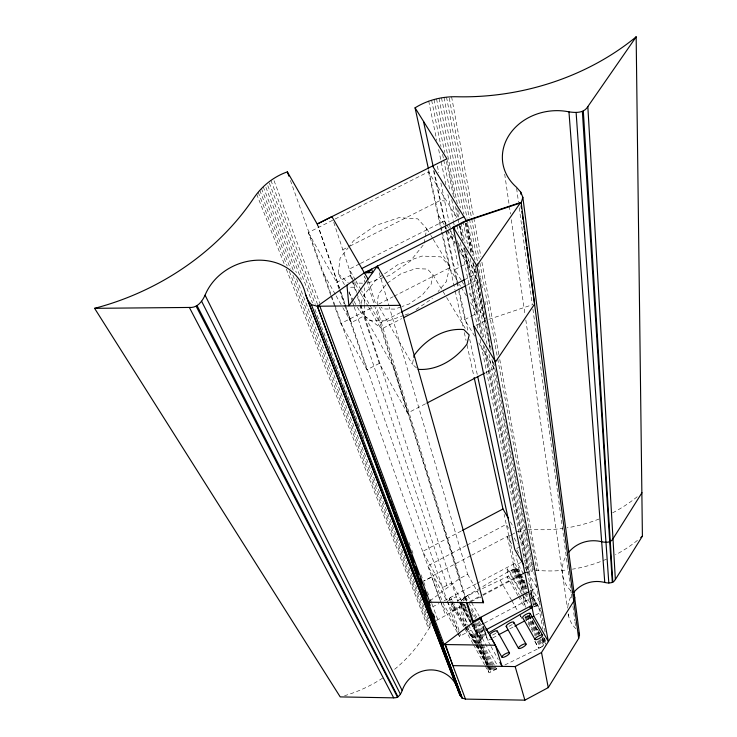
<?xml version="1.0" encoding="UTF-8"?>
<svg xmlns="http://www.w3.org/2000/svg" width="737" height="737" viewBox="0 0 737 737"><rect width="100%" height="100%" fill="white"/><g stroke="black" fill="none" stroke-linecap="round" stroke-linejoin="round"><path stroke-width="0.55" stroke-dasharray="3.69 2.76" d="M364.345 304.621L364.29 315.749L465.637 625.584M364.345 303.506L364.364 287.798M482.394 646.091C478.433 640.877 481.998 637.026 486.227 634.354L477.465 618.555M344.428 284.611L338.219 273.796L340.061 258.392L348.196 247.752M403.904 315.381L388.767 320.816L370.02 320.715L360.227 312.12L361.305 304.584M361.452 303.506L362.374 297.039L376.303 279.452L383.636 274.413M424.07 243.109L425.111 237.572M425.313 236.466L426.769 228.71L417.796 218.871L398.957 217.645L375.317 225.623L353.622 240.658L348.877 246.867M416.543 367.92L412.398 364.327L413.595 358.256M387.266 283.146L400.891 273.796L415.631 268.637L427.377 269.06L432.978 274.855L431.081 284.344L422.347 294.966L409.118 303.985L401.96 306.546M433.227 239.313L449.671 266.297L446.438 281.497L438.045 291.622M541.953 639.292L544.726 644.166L545.352 643.254L542.579 638.371M296.523 278.743L431.237 625.427L427.101 631.231A132.448 122.462 -29.6 0 1 394.535 669.362M385.921 284.823L378.551 294.054L377.077 303.487L412.398 364.327M423.149 245.117L410.233 261.22L389.532 275.426L385.239 276.928M448.372 239.746L451.845 235.508L449.284 223.247M461.215 600.554L467.663 595.385L509.322 571.037L515.412 568.752L517.356 569.508L522.367 592.889M436.405 620.471L465.001 604.939M534.915 641.42L538.839 648.348L543.666 645.216L540.341 639.366M429.984 600.885L459.077 578.886L467.645 574.28L389.247 306.896M384.557 273.777L398.312 264.334L422.117 256.052L440.91 256.872L449.671 266.297M416.037 309.558L432.453 298.374M485.139 665.787L488.99 672.789L498.663 667.998M491.763 638.454L487.765 640.591L490.51 645.548M492.767 637.92L497.77 635.257M509.783 628.854L513.79 626.717M525.803 620.314L531.81 617.118M535.688 615.045L541.327 612.042L530.511 593.156M342.825 307.633L351.42 322.603L364.29 315.749L381.784 328.545L466.807 601.668M459.05 630.227L452.371 610.78L464.513 604.34M469.57 601.659L481.712 595.21M482.726 594.676L525.214 572.133M524.302 594.381L520.267 575.265L523.104 573.755M524.053 573.257L528.788 570.742L484.31 346.381M471.054 601.714L482.145 595.809M483.15 595.275L523.353 573.893M530.824 590.687L536.711 587.564L534.555 576.288M457.834 633.415L459.473 636.399L483.242 623.742M484.246 623.207L530.483 598.591M531.193 598.223L533.92 596.767L528.788 570.742L525.37 564.809M482.965 626.321L484.421 630.651L477.051 634.557L487.286 667.335M533.551 604.469L539.3 601.41L528.576 582.737M461.298 531.018L422.679 551.442L442.596 587.656L446.981 600.36M466.051 545.656L427.838 565.905L446.852 600.729M467.055 545.122L506.273 524.339L504.145 514.472M516.766 548.439L523.685 544.781L518.507 535.836M444.171 600.766L475.881 583.98M476.894 583.437L514.794 563.372L506.273 524.339L508.521 528.245M448.326 600.895L456.175 596.73L458.377 600.719M520.755 562.534L517.862 564.063L520.267 575.265M524.615 560.488L526.54 559.466L522.607 552.639M521.796 594.243L506.66 567.683L508.585 576.021L481.491 589.066M470.685 555.735L433.061 575.597L442.357 601.733L458.727 631.646M471.708 555.201L507.296 536.416L512.427 545.325M440.21 600.471L431.707 576.822L423.425 581.189L431.799 577.016L335.04 305.606M510.686 535.173L508.852 536.14L511.137 540.092M511.598 534.684L515.264 532.759M360.024 304.768L379.288 363.424L407.524 413.116L425.839 403.618M485.867 372.507L494.002 368.288L492.519 360.457M474.683 336.136L464.725 319.582L470.86 316.413M471.883 315.887L476.996 313.253L463.978 247.328M476.093 325.33L485.628 320.429L467.811 291.097M379.288 363.424L366.925 369.725L340.844 323.525L373.613 306.739M378.735 304.114L393.07 296.771M394.092 296.246L449.386 267.918L441.601 232.155M400.292 312.635L380.089 322.917L361.572 290.802M407.524 413.116L381.241 329.126L401.665 318.651M467.018 285.164L477.226 279.931L459.971 251.741M330.775 295.371L308.296 232.579L428.464 171.804L457.474 218.557M342.806 249.723L348.942 246.619M349.964 246.103L439.971 200.584L444.641 200.952M359.444 263.975L349.218 269.162L352.277 278.715M360.467 263.459L444.337 220.925L433.513 170.468M460.689 266.545L467.765 262.962L464.844 248.406M464.356 279.793L476.581 273.593L485.416 319.314M338.919 288.821L336.68 282.345L350.388 275.445L359.527 291.345M437.667 619.329L432.951 606.615L438.966 603.603M504.891 664.949L545.942 644.875M467.58 626.358L469.985 633.728L470.943 634.502L475.816 633.829L484.209 630.006M457.631 600.517L480.46 589.563M475.991 644.645L490.123 670.007L493.449 669.961L498.728 667.971M533.441 606.919L536.72 605.971L538.627 606.634L542.92 629.076M404.991 314.994L410.398 313.05M400.937 306.914L394.802 309.098L383.074 308.96L380.826 306.905M368.049 282.944L384.161 277.305M488.898 319.333L532.446 304.731M525.37 572.824L532.611 571.101L491.754 358.477M517.088 531.792L526.329 529.737M527.849 529.571L533.966 529.488A138.584 125.631 -8 0 0 562.838 528.438M535.458 570.751L541.188 570.687A130.108 119.394 -7.5 0 0 567.923 569.812M350.572 287.227L354.985 287.209L356.708 292.497M352.618 282.934L362.558 283.201M338.219 273.796L348.205 282.815M447.599 230.211L455.309 242.74M459.455 249.475L467.765 262.962L482.523 337.362M438.708 215.757L445.231 226.36M446.125 223.845L444.337 220.925L445.056 224.251M446.723 224.822L448.511 227.742M449.109 228.71L454.471 237.471M458.046 243.311L476.084 272.791M446.29 229.382L445.093 227.438L445.572 229.686M446.88 230.349L455.208 243.956M426.769 228.71L430.297 234.495M430.878 235.453L432.647 238.346M449.386 267.918L460.551 286.242M461.132 287.209L466.42 295.887M470.528 302.64L476.996 313.253M461.288 280.364L454.775 269.622L458.672 267.568L451.845 235.508M461.887 281.341L463.656 284.261M432.978 274.855L446.042 296.532M446.631 297.518L466.226 330.029M478.783 342.954L494.002 368.288M510.446 521.916L513.901 527.876M365.81 279.019L364.345 276.476L364.354 282.133M514.159 538.001L517.531 543.851M516.83 549.977L519.106 553.929M524.91 567.057L536.711 587.564L537.107 589.692M523.5 573.893L517.862 564.063L515.974 555.09M360.098 292.34L368.104 306.26M368.675 307.255L381.241 329.126M514.794 563.372L524.919 581.051M529.986 589.886L533.92 596.767M516.941 568.955L526.31 585.141M530.391 592.428L538.627 606.634M516.545 568.807L526.071 585.436M348.942 292.469L353.456 300.327M354.018 301.313L356.837 306.224M357.408 307.209L360.227 312.12M355.391 279.977L349.218 269.162L333.281 220.879M355.953 280.963L361.01 289.816M516.029 568.734L526.126 586.357M530.612 594.188L537.337 605.934M507.296 536.416L513.367 564.118L526.31 586.716M530.806 594.575L532.501 597.523L527.241 571.064M515.412 568.752L527.185 589.314M531.672 597.154L536.72 605.971M514.693 568.853L527.038 590.411M531.524 598.251L536.011 606.09M513.901 569.038L526.798 591.581M532.409 601.383L535.219 606.284M513.044 569.296L527.628 594.796M532.676 603.631L534.353 606.569M512.132 569.637L525.03 592.207M525.592 593.184L528.963 599.07M511.202 570.051L524.099 592.622M524.652 593.598L529.7 602.433M509.322 571.037L522.201 593.617M522.763 594.602L528.926 605.399M522.358 595.229L525.721 601.134L524.532 595.505M508.585 576.021L519.263 594.768M519.825 595.754L526.006 606.606M543.427 637.201L546.237 642.139M542.718 637.662L545.491 642.544L544.634 638.058M529.24 614.934L533.127 621.77M537.577 629.582L539.797 633.488M517.862 595.514L507.185 576.758L508.364 581.852M518.424 596.5L524.597 607.362M529.092 615.257L539.76 634.013M542.008 637.956L545.38 643.88M529 615.386L539.548 633.931M542.321 638.804L545.104 643.687M528.632 615.874L539.18 634.41M527.609 615.423L538.701 634.926M541.474 639.799L544.247 644.682M308.296 232.579L336.68 282.345M527.038 615.966L537.568 634.493M526.384 616.519L536.904 635.045M539.677 639.919L542.994 645.769M525.094 616.095L536.168 635.598M538.931 640.471L542.257 646.321M524.845 617.615L535.366 636.142M538.13 641.015L541.446 646.865M537.282 641.54L540.599 647.39M519.493 614.207L521.151 617.136M534.97 641.512L538.839 648.348M500.165 580.111L511.377 599.89M511.939 600.876L517.54 610.761M520.35 615.708L522.588 619.67M323.838 274.201L335.565 294.846M336.127 295.832L342.263 306.647M467.645 574.28L480.81 597.808M467.663 595.385L470.952 601.309M471.496 602.295L479.179 616.123M465.416 596.823L468.152 601.761M468.704 602.746L476.913 617.56M464.384 597.569L466.576 601.521M470.952 609.425L475.881 618.315M478.064 622.268L485.186 635.11M491.063 646.542L498.203 659.431M463.435 598.333L464.531 600.305M471.643 613.147L474.923 619.071M477.106 623.023L484.218 635.865M462.587 599.089L463.674 601.06M475.697 622.783L483.352 636.611M464.568 604.764L467.295 609.702M474.941 623.53L482.588 637.348M479.105 632.475L497.088 665.014M461.482 600.673L451.643 582.866L442.596 587.656L345.22 305.09M463.665 604.635L468.041 612.548M461.758 601.539L467.765 612.392M473.762 623.253L481.943 638.058M461.804 603.207L469.985 618.002M473.255 623.926L481.427 638.721M460.358 601.871L470.703 620.609M472.878 624.552L481.049 639.347M460.128 602.461L471.017 622.175M471.56 623.161L480.81 639.909M476.885 633.442L494.315 665.023M494.859 666.008L496.489 668.966M480.764 640.849L460.118 603.437L467.24 625.308M458.921 601.714L470.464 622.618M471.007 623.613L477.051 634.557L472.961 621.448M475.816 633.829L481.261 643.705M481.805 644.691L493.246 665.419M493.79 666.405L495.421 669.371M474.803 634.142L480.248 644.018M480.791 645.013L491.68 664.765M492.224 665.751L494.407 669.703M473.845 634.382L490.731 665.014M491.275 666.008L493.449 669.961M465.185 618.988L467.903 623.926M468.446 624.921L478.792 643.687M479.336 644.672L485.324 655.543M472.979 634.539L489.856 665.189M490.4 666.184L492.583 670.136M472.196 634.612L477.097 643.521M477.64 644.507L489.082 665.281M489.626 666.276L491.8 670.228M471.514 634.603L476.415 643.512M476.959 644.497L488.401 665.29M488.944 666.276L491.128 670.237M450.547 597.394L452.196 600.379M452.739 601.374L465.885 625.262M466.429 626.257L469.174 631.231M470.943 634.502L487.839 665.216M488.382 666.202L490.566 670.163M470.492 634.327L475.945 644.239M476.498 645.234L487.406 665.05M487.949 666.045L490.123 670.007M469.985 633.728L475.448 643.659M465.111 626.008L452.444 603.004L454.913 610.31M465.655 627.012L475.015 644.018M475.568 645.013L486.577 665.023M487.12 666.027L490.427 672.024M450.261 600.24L449.174 598.26L450.722 602.838M450.804 601.235L464.457 626.045M465.001 627.03L467.737 631.996L465.987 626.653M473.043 643.779L451.035 603.75L453.513 611.037M473.587 644.774L484.587 664.792M447.405 601.733L452.371 610.78M459.271 632.641L460.911 635.635M457.29 632.42L440.975 602.599L431.707 576.822M256.642 194.135L284.593 264.795M286.288 269.079L428.621 628.818M258.18 192.237L287.218 266.057M289.319 271.4L429.45 627.657M259.793 190.386L290.378 268.609M292.893 275.039L430.316 626.524M261.488 188.58L293.602 271.225M263.247 186.839L296.375 272.626M265.9 187.29L301.332 279.655M267.789 185.66L312.47 302.898M314.929 309.347L321.083 325.478M321.489 326.555L328.462 344.842M328.868 345.92L335.832 364.207M336.247 365.276L343.212 383.562M343.626 384.64L350.591 402.927M351.005 403.996L355.105 414.756M355.51 415.834L357.97 422.283M358.385 423.36L359.61 426.585M361.25 430.887L362.484 434.111M362.89 435.189L364.124 438.414M269.327 183.006L315.298 304.418M423.821 582.248L425.009 585.427M427.396 591.783L428.584 594.962M430.168 599.199L431.357 602.378M431.762 603.437L432.951 606.615M270.94 180.418L317.868 305.229M274.053 180.676L319.83 303.414M408.971 542.432L410.168 545.666M411.78 549.968L412.978 553.201M421.011 574.731L422.218 577.965M441.352 603.658L445.517 615.275M331.162 296.458L340.844 323.525M290.433 180.482L331.18 294.772M331.558 295.859L334.653 304.519M447.341 601.41L457.999 632.153M458.368 633.212L459.473 636.399M317.196 224.03L339.619 288.876M339.987 289.954L344.842 304.003M339.296 289.899L344.151 303.92M344.52 304.998L366.925 369.725M317.49 224.131L339.49 287.974M340.982 292.303L351.42 322.603M484.421 630.651L487.765 640.591L484.771 630.448M349.145 291.714L352.415 301.544M352.774 302.631L353.861 305.91M354.23 306.997L447.635 587.536M350.388 275.445L351.816 279.784M352.175 280.871L356.1 292.819M357.528 297.168L359.665 303.681M357.058 293.556L360.504 304.123M360.844 305.182L364.29 315.749L393.973 367.652L466.226 601.936M353.631 282.962L354.985 287.209M366.786 280.714L381.784 328.545M487.627 668.422L488.99 672.789M482.717 647.141L488.972 667.317M460.035 578.388L376.57 307.108M368.491 280.825L376.229 306.012M483.463 626.054L484.439 629.352M379.242 272.736L388.924 305.791M428.612 169.667L442.154 231.482M442.403 232.606L454.959 289.908M455.208 291.032L463.333 328.103M464.31 332.599L466.042 340.457M467.018 344.953L473.919 376.414M428.464 171.804L440.385 226.563M440.625 227.687L441.362 231.04M434.121 170.929L446.41 228.286M445.286 225.356L457.189 280.861M457.428 281.985L458.635 287.605M458.875 288.729L467.792 330.314M469.718 339.306L477.429 375.271M523.325 597.348L525.472 607.371M513.376 564.118L516.278 577.651M445.811 230.81L456.59 281.377M456.829 282.501L457.778 286.988M458.736 291.483L464.725 319.582M437.373 166.046L438.782 172.799M440.892 182.933L449.054 222.132M428.685 100.987L436.792 140.463M438.644 149.482L446.042 185.567M447.893 194.596L453.218 220.529M453.448 221.662L454.149 225.043M457.382 240.833L458.082 244.214M458.313 245.338L459.004 248.728M459.234 249.852L459.934 253.233M431.633 100.25L440.993 146.525M442.596 154.42L443.508 158.934M443.738 160.067L450.132 191.666M451.726 199.561L455.613 218.751M456.977 225.522L458.35 232.293M460.404 242.445L477.991 329.347M480.045 339.499L527.038 572.419M466.42 222.952L472.97 255.592M474.997 265.716L476.351 272.469L475.079 265.753M446.889 158.796L454.738 197.995M456.765 208.083L458.561 217.037M460.349 226.001L463.269 240.566M434.075 99.541L444.66 152.476M446.456 161.486L453.67 197.534M455.466 206.544L457.723 217.802M457.944 218.935L458.847 223.44M459.068 224.564L461.777 238.079M463.803 248.212L481.141 334.939M483.168 345.082L528.411 572.013M436.534 98.905L457.244 203.716M458.58 210.478L459.685 216.116M461.021 222.878L465.038 243.164M466.595 251.05L484.181 340.079M485.959 349.098L529.802 571.654M459.787 226.093L462.652 240.621M439.012 98.353L460.367 207.723M463.002 221.257L468.29 248.323M470.27 258.466L486.991 344.17M488.972 354.313L531.202 571.35M441.509 97.874L463.914 214.071M465.655 223.099L471.523 253.556M473.265 262.584L490.234 350.572M465.194 223.468L471.072 253.841M472.813 262.842L483.205 316.486M485.628 320.429L491.662 351.991M493.606 362.134L522.266 512.04M522.478 513.173L525.932 531.202M526.144 532.335L528.733 545.859M528.945 546.983L531.534 560.507M531.746 561.64L532.4 565.021M532.611 566.145L534.334 575.164M539.3 601.41L540.718 608.845M444.024 97.487L467.018 218.244M467.23 219.368L474.969 260.004M466.972 223.191L473.163 255.675M477.226 279.931L490.602 350.388M446.539 97.173L469.257 217.977M469.469 219.101L477.539 262.003M477.751 263.137L480.294 276.679M480.515 277.812L482.846 290.231M484.964 301.516L485.609 304.906M541.327 612.042L542.994 620.886M543.206 621.991L545.076 631.95M449.275 98.076L471.505 217.784M471.717 218.907L479.05 258.438M479.888 262.952L497.503 357.813M497.715 358.947L536.895 570.659M537.301 590.761L538.894 599.282M451.597 96.796L473.605 216.844M473.808 217.977L480.874 256.485M481.906 262.142L498.931 355.013M499.769 359.545L538.323 570.613M504.698 174.135L509.156 204.895M509.322 206.038L510.474 214.006M511.294 219.709L525.149 315.399M525.813 319.95L567.416 608.117M568.218 613.801L568.54 616.077M516.628 188.359L518.47 202.039M519.244 207.742L532.307 304.639M532.925 309.199L571.184 593.009M571.332 594.123L572.059 599.706M572.944 606.404L574.851 620.913M574.998 622.028L575.726 627.611M512.16 624.46A4.321 1.281 -29.5 0 1 508.364 626.478M528.567 615.708A4.311 1.281 -29.7 0 1 524.781 617.726M495.715 633.221A4.33 1.281 -29.3 0 1 491.911 635.248M575.873 628.725A29.259 27.877 -0.6 0 1 568.098 614.041M567.812 606.781A29.259 27.877 -0.6 0 1 571.322 595.92M637.45 540.359A130.108 119.394 -7.5 0 1 615.496 554.823M606.514 559.143A130.108 119.394 -7.5 0 1 602.415 560.866M600.342 561.677A130.108 119.394 -7.5 0 1 572.354 569.176M382.632 678.086A132.448 122.462 -29.6 0 1 344.584 695.7M570.889 590.77A31.24 29.498 -2.3 0 1 566.652 555.127M637.219 496.729A138.584 125.631 -8 0 1 612.622 512.832M599.07 519.014A138.584 125.631 -8 0 1 567.085 527.812"/><path stroke-width="1.11" d="M413.798 357.242L414.203 355.225C425.396 339.739 444.162 327.698 463.813 329.586L469.193 334.957L466.963 344.115C455.742 359.177 437.492 370.748 418.201 369.357M459.962 695.277L458.552 691.527A29.544 28.467 -31 0 0 431.458 669.915A29.544 28.467 -31 0 0 402.199 690.569C400.808 694.245 398.284 698.39 393.705 697.847L340.218 696.907L94.594 308.333L189.354 307.449C197.23 308.149 202.159 301.534 205.07 295.168A53.322 46.136 -22.3 0 1 258.715 260.179A53.322 46.136 -22.3 0 1 305.468 294.146L459.962 695.277L462.108 698.022L465.48 699.1L524.882 700.15L548.254 687.621L578.656 638.435L579.522 635.101L522.846 197.313L520.773 192.182L516.471 187.226A52.41 44.46 -8 0 1 510.022 133.784A52.41 44.46 -8 0 1 568.955 111.849C575.606 112.807 583.888 113.341 587.831 106.589L636.16 36.85A226.066 178.971 -10.5 0 1 456.645 96.75C442.089 96.436 427.442 100.085 415.06 107.832L428.363 168.543M578.656 638.435L521.206 202.739L522.846 197.313M573.699 592.456A29.259 27.877 -0.6 0 1 604.773 582.488C608.522 583.28 613.331 583.612 615.358 579.54L642.406 536.14L636.16 36.85M641.973 492.694L613.092 538.627C610.918 542.948 605.786 542.598 601.788 541.778A31.24 29.498 -2.3 0 0 568.605 552.409M445.489 644.562L452.868 665.649L515.163 666.57L541.511 652.494L573.847 601.051L574.777 597.523L573.819 594.962M476.784 265.744L520.626 202.454L465.968 220.704L453.2 227.189L533.809 616.049L548.374 641.577L476.784 265.744L453.2 227.189M307.734 300.226L311.401 304.639L462.108 698.022L351.982 398.008L428.215 602.221L483.555 602.709L400.209 305.33L377.307 266.121L348.896 305.8L346.961 285.164L364.345 272.773L466.539 220.953L521.206 202.739M428.215 602.221L444.052 644.534L472.703 622.793L480.542 618.546L495.393 645.253L502.054 666.377L499.852 662.406M311.401 304.639L317.371 306.251L346.961 285.164M531.386 605.381L532.501 607.343L488.502 632.917L486.309 628.965M528.862 591.728L472.961 621.448L472.703 622.793L466.567 603.032M485.766 629.923L531.635 605.492M498.774 634.723L507.784 629.923M514.785 626.183L524.799 620.849M531.81 617.118L533.809 616.049M462.311 530.483L502.966 508.981L474.158 377.537M426.861 403.093L484.845 373.033M401.306 312.12L464.356 279.793M403.701 317.61L465.996 285.689M94.594 308.333A232.772 187.373 -24.1 0 0 253.795 198.06C261.884 186.083 273.676 176.65 287.356 171.868L317.196 224.03L446.889 158.796L415.06 107.832M317.196 224.03L331.871 216.614L361.83 268.508L463.886 216.724L466.539 220.953M337.905 360.66L462.108 698.022L317.371 306.251L400.209 305.33M361.83 268.508L364.345 272.773L372.682 272.561L371.559 269.088L368.509 272.662L368.684 270.58L366.427 272.718L365.801 272.064M444.052 644.534L495.393 645.253M432.555 166L463.886 216.724M453.808 227.401L454.766 228.967M474.186 326.316L495.531 361.895L534.629 304.003L526.844 247.586M364.345 272.773L368.049 279.01M502.966 508.981L508.143 517.936M523.786 565.104L514.794 549.489L477.677 376.395M529.488 606.376L530.603 608.347M530.216 613.571L542.598 635.303A4.339 1.225 -29.7 0 1 537.089 639.458A4.339 1.225 -29.7 0 1 536.665 637.265A4.339 1.225 -29.7 0 1 542.598 635.303M534.979 639.384L522.634 617.615A4.311 1.281 -29.7 0 1 527.13 613.801A4.311 1.281 -29.7 0 1 529.848 614.492M513.781 622.332L526.08 644.138A4.348 1.234 -29.5 0 1 520.589 648.284A4.348 1.234 -29.5 0 1 520.101 646.119A4.348 1.234 -29.5 0 1 526.08 644.138M506.181 626.386L518.433 648.228M482.459 600.756L483.555 602.709M497.309 631.112L509.525 653A4.348 1.234 -29.3 0 1 504.062 657.128A4.348 1.234 -29.3 0 1 503.5 655A4.348 1.234 -29.3 0 1 509.525 653M480.542 618.546L480.063 617.68L481.15 620.923M489.7 635.174L501.869 657.091M473.476 622.378L467.147 602.774M189.354 307.449L393.705 697.847M196.143 306.224L397.492 697.202M197.111 305.717L398.026 696.907M201.606 301.258L400.431 694.245M205.07 295.168L402.199 690.569M305.468 294.146L458.552 691.527M317.371 306.251L389.661 497.972M390.472 500.119L394.12 509.792M394.931 511.948L398.173 520.543M399.39 523.767L410.325 552.787M411.135 554.943L413.973 562.46M415.594 566.762L418.432 574.289M420.053 578.582L422.08 583.962M424.503 590.411L426.53 595.782M428.962 602.23L430.178 605.455M433.42 614.059L434.637 617.284M444.77 644.156L465.48 699.1M578.72 632.954L579.522 635.101M319.803 306.058L429.837 602.12M287.356 171.868L288.895 176.171M480.865 617.247L482.818 623.852M377.307 266.121L377.952 268.323M515.163 666.57L524.882 700.15M423.508 121.448L433.153 166.433M541.511 652.494L548.254 687.621M521.096 205.835L521.4 208.092M521.87 211.482L522.183 213.739M522.496 215.996L522.957 219.377M523.27 221.634L523.583 223.891M523.887 226.148L524.357 229.529M524.67 231.786L525.14 235.177M525.444 237.434L526.54 245.329M520.773 192.182L521.068 194.457M568.955 111.849L604.773 582.488M576.122 112.485L608.808 583.022M582.368 111.471L612.309 582.516M583.308 111.02L612.834 582.239M587.831 106.589L615.358 579.54M506.853 626.754A4.321 1.281 -29.5 0 1 507.296 624.672A4.321 1.281 -29.5 0 1 512.178 622.065A4.321 1.281 -29.5 0 1 513.431 623.244M490.391 635.534A4.33 1.281 -29.3 0 1 490.778 633.479A4.33 1.281 -29.3 0 1 495.679 630.863A4.33 1.281 -29.3 0 1 496.978 632.024M642.406 536.14A130.108 119.394 -7.5 0 1 640.785 537.568"/></g></svg>
